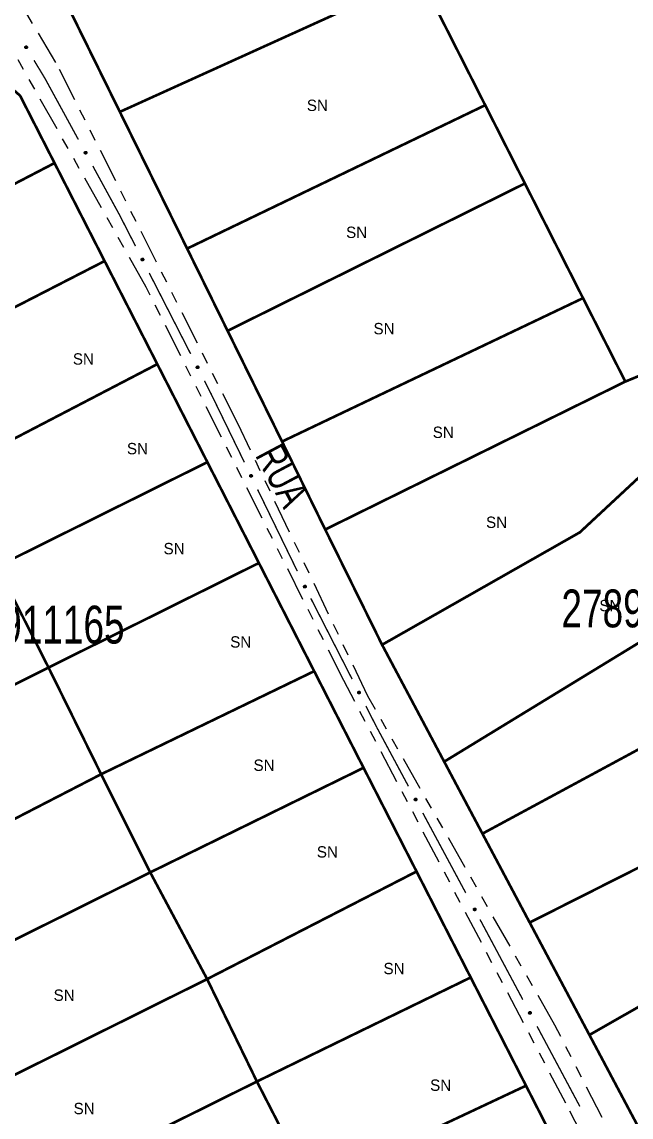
# Model space of a CAD drawing. Extents: x 205807 to 207855, y 4874692 to 4876446.
# Drawn here: x 207350.8 to 207431.4, y 4875365 to 4875509.8 of the extents above; entities that cross this region are included whole.
import ezdxf
from ezdxf.enums import TextEntityAlignment as Align

# ---------------------------------------------------------------- set-up
doc = ezdxf.new("R2010")
doc.units = 0
doc.header["$LTSCALE"] = 1.5
doc.header["$MEASUREMENT"] = 0
doc.linetypes.add('TRACO_25', pattern=[8, 3, -1, 1, -1, 1, -1])
for name, color, linetype in [('CD_MALHA_LOTES', 7, 'CONTINUOUS'), ('CD_TXT_QUADRA', 7, 'CONTINUOUS'), ('RU-QUADRA', 210, 'CONTINUOUS'), ('SV-EIXO-RUA-N-PAV', 6, 'CONTINUOUS'), ('SV-RUA-NAO-PAV', 7, 'CONTINUOUS'), ('SV-TXT-RUA-N-PAV', 7, 'CONTINUOUS'), ('Th_NmrPort', 1, 'CONTINUOUS')]:
    doc.layers.add(name, color=color, linetype=linetype)
doc.styles.add('ARIAL', font='ARIAL.SHX')

msp = doc.modelspace()

# ---------------------------------------------------------------- linework, layer by layer
at = {"layer": 'CD_MALHA_LOTES', "linetype": 'Continuous', "const_width": 0.35, "flags": 128}
for points in [[(207363.764484, 4875497.903642), (207402.098104, 4875515.282747)], [(207403.226387, 4875516.222983), (207412.06542, 4875498.787914)], [(207363.764484, 4875497.903642), (207357.154821, 4875511.333756)], [(207319.487218, 4875491.70187), (207342.299091, 4875503.435773), (207344.367611, 4875503.435773), (207347.75246, 4875502.495537), (207350.573168, 4875500.050923), (207355.128461, 4875491.138142)], [(207372.659542, 4875479.829858), (207363.764484, 4875497.903642)], [(207372.659542, 4875479.829858), (207412.06542, 4875498.787914)], [(207412.06542, 4875498.787914), (207417.312223, 4875488.43855)], [(207327.067267, 4875476.545022), (207355.128461, 4875491.138142)], [(207355.128461, 4875491.138142), (207361.748033, 4875478.186438)], [(207378.007342, 4875468.963712), (207417.312223, 4875488.43855)], [(207417.312223, 4875488.43855), (207424.995466, 4875473.283287)], [(207378.007342, 4875468.963712), (207372.659542, 4875479.829858)], [(207334.025014, 4875463.945859), (207361.748033, 4875478.186438)], [(207361.748033, 4875478.186438), (207368.71306, 4875464.558823)], [(207385.210686, 4875454.327304), (207424.995466, 4875473.283287)], [(207424.995466, 4875473.283287), (207430.587256, 4875462.253434)], [(207385.210686, 4875454.327304), (207378.007342, 4875468.963712)], [(207341.170808, 4875450.218413), (207368.71306, 4875464.558823)], [(207368.71306, 4875464.558823), (207375.334323, 4875451.603811)], [(207430.587256, 4875462.253434), (207433.784058, 4875463.569765)], [(207390.913402, 4875442.698546), (207430.587256, 4875462.253434)], [(207390.913402, 4875442.698546), (207385.210686, 4875454.327304)], [(207398.431183, 4875427.464701), (207424.569745, 4875442.32043), (207437.921097, 4875454.731546)], [(207347.564413, 4875437.807297), (207375.334323, 4875451.603811)], [(207375.334323, 4875451.603811), (207382.146942, 4875438.274395)], [(207406.643737, 4875412.012132), (207464.387436, 4875447.277635)], [(207398.431183, 4875427.464701), (207390.913402, 4875442.698546)], [(207354.334113, 4875424.455945), (207347.564413, 4875437.807297)], [(207354.334113, 4875424.455945), (207382.146942, 4875438.274395)], [(207382.146942, 4875438.274395), (207389.455734, 4875423.974178)], [(207411.69988, 4875402.4986), (207470.679298, 4875434.344363)], [(207406.643737, 4875412.012132), (207398.431183, 4875427.464701)], [(207318.127588, 4875406.350735), (207354.334113, 4875424.455945)], [(207361.291859, 4875410.352405), (207354.334113, 4875424.455945)], [(207361.291859, 4875410.352405), (207389.455734, 4875423.974178)], [(207389.455734, 4875423.974178), (207395.983011, 4875411.203058)], [(207417.944582, 4875390.7487), (207467.632556, 4875415.805774)], [(207367.779488, 4875397.377147), (207395.983011, 4875411.203058)], [(207395.983011, 4875411.203058), (207402.988677, 4875397.495931)], [(207411.69988, 4875402.4986), (207406.643737, 4875412.012132)], [(207325.606317, 4875391.946326), (207361.291859, 4875410.352405)], [(207367.779488, 4875397.377147), (207361.291859, 4875410.352405)], [(207417.944582, 4875390.7487), (207411.69988, 4875402.4986)], [(207425.840514, 4875375.891881), (207474.227493, 4875403.476108)], [(207332.019509, 4875379.594196), (207367.779488, 4875397.377147)], [(207375.301376, 4875383.273607), (207367.779488, 4875397.377147)], [(207375.301376, 4875383.273607), (207402.988677, 4875397.495931)], [(207402.988677, 4875397.495931), (207410.146752, 4875383.490604)], [(207425.840514, 4875375.891881), (207417.944582, 4875390.7487)], [(207381.883029, 4875369.734208), (207410.146752, 4875383.490604)], [(207410.146752, 4875383.490604), (207417.458927, 4875369.183769)], [(207339.38436, 4875365.409122), (207375.301376, 4875383.273607)], [(207381.883029, 4875369.734208), (207375.301376, 4875383.273607)], [(207433.025272, 4875362.37319), (207425.840514, 4875375.891881)], [(207344.684308, 4875351.266326), (207381.883029, 4875369.734208)], [(207389.028823, 4875355.818714), (207381.883029, 4875369.734208)], [(207389.028823, 4875355.818714), (207417.458927, 4875369.183769)], [(207417.458927, 4875369.183769), (207424.19365, 4875356.006762)]]:
    msp.add_lwpolyline(points, dxfattribs=at)
at = {"layer": 'RU-QUADRA', "linetype": 'Continuous', "const_width": 0.18, "flags": 128}
for points in [[(207394.576215, 4875529.19824), (207357.154821, 4875511.333756), (207398.431183, 4875427.464701), (207469.889122, 4875293.010947), (207524.422812, 4875319.713651), (207487.56556, 4875385.154079), (207482.488285, 4875382.145324), (207478.539294, 4875390.419401), (207480.607813, 4875391.547684), (207467.632556, 4875415.805774), (207477.41101, 4875420.506954), (207457.101912, 4875462.253434), (207445.819079, 4875463.569765), (207441.305946, 4875453.039121), (207437.921097, 4875454.731546), (207433.784058, 4875463.569765), (207430.587256, 4875462.253434), (207403.226387, 4875516.222983), (207402.098104, 4875515.282747)], [(207350.573168, 4875500.050923), (207347.75246, 4875502.495537), (207344.367611, 4875503.435773), (207342.299091, 4875503.435773), (207283.440315, 4875473.160172), (207339.38436, 4875365.409122), (207337.503888, 4875364.280839), (207379.626462, 4875287.933672), (207455.22144, 4875295.267513), (207428.706783, 4875345.852212), (207424.19365, 4875356.006762)]]:
    msp.add_lwpolyline(points, close=True, dxfattribs=at)
at = {"layer": 'SV-EIXO-RUA-N-PAV'}
for points in [[(207351.394491, 4875506.615733), (207351.442152, 4875506.604756), (207351.480869, 4875506.585576), (207351.508557, 4875506.560284), (207351.527196, 4875506.531555), (207351.542955, 4875506.500016), (207351.551828, 4875506.464713), (207351.552996, 4875506.423348), (207351.54232, 4875506.375461), (207351.520065, 4875506.33709), (207351.496722, 4875506.308618), (207351.467884, 4875506.287457), (207351.436989, 4875506.272662), (207351.400013, 4875506.264658), (207351.358083, 4875506.263884), (207351.31019, 4875506.275784), (207351.272361, 4875506.294848), (207351.246223, 4875506.320014), (207351.225132, 4875506.349141), (207351.20943, 4875506.381533), (207351.20092, 4875506.416237), (207351.200216, 4875506.458456), (207351.212588, 4875506.50557), (207351.231171, 4875506.543517), (207351.255964, 4875506.570002), (207351.285107, 4875506.59012), (207351.316548, 4875506.60631), (207351.351665, 4875506.616707), (207351.394491, 4875506.615733)], [(207359.257995, 4875492.679685), (207359.305113, 4875492.666576), (207359.342929, 4875492.645674), (207359.369452, 4875492.619164), (207359.386781, 4875492.589625), (207359.401106, 4875492.557409), (207359.408382, 4875492.521743), (207359.407689, 4875492.480368), (207359.394871, 4875492.433009), (207359.370913, 4875492.395678), (207359.346313, 4875492.368284), (207359.316553, 4875492.348441), (207359.285024, 4875492.33505), (207359.247725, 4875492.328717), (207359.205803, 4875492.329829), (207359.158494, 4875492.34387), (207359.121561, 4875492.364616), (207359.09658, 4875492.390932), (207359.076821, 4875492.420977), (207359.06259, 4875492.454042), (207359.05565, 4875492.489095), (207359.056845, 4875492.531302), (207359.071323, 4875492.577813), (207359.091593, 4875492.614885), (207359.117552, 4875492.640229), (207359.14757, 4875492.659016), (207359.179707, 4875492.673777), (207359.215255, 4875492.682583), (207359.257995, 4875492.679685)], [(207366.776273, 4875478.554328), (207366.823024, 4875478.53996), (207366.860266, 4875478.518052), (207366.886068, 4875478.49084), (207366.902599, 4875478.460848), (207366.916054, 4875478.428259), (207366.922372, 4875478.392411), (207366.92057, 4875478.351069), (207366.906486, 4875478.304071), (207366.881536, 4875478.267395), (207366.856211, 4875478.240671), (207366.825929, 4875478.221634), (207366.794052, 4875478.209092), (207366.756598, 4875478.203762), (207366.71472, 4875478.205997), (207366.667804, 4875478.221302), (207366.631441, 4875478.24303), (207366.607174, 4875478.270007), (207366.588228, 4875478.300571), (207366.574889, 4875478.334006), (207366.568891, 4875478.369232), (207366.571217, 4875478.411392), (207366.586937, 4875478.457498), (207366.608194, 4875478.494013), (207366.634823, 4875478.518652), (207366.665334, 4875478.536627), (207366.697855, 4875478.550521), (207366.733627, 4875478.558371), (207366.776273, 4875478.554328)], [(207374.066216, 4875464.311549), (207374.112967, 4875464.297182), (207374.150208, 4875464.275274), (207374.176011, 4875464.248062), (207374.192541, 4875464.218069), (207374.205997, 4875464.185481), (207374.212314, 4875464.149632), (207374.210513, 4875464.108291), (207374.196429, 4875464.061293), (207374.171479, 4875464.024617), (207374.146154, 4875463.997893), (207374.115872, 4875463.978855), (207374.083995, 4875463.966314), (207374.046541, 4875463.960984), (207374.004663, 4875463.963219), (207373.957747, 4875463.978524), (207373.921383, 4875464.000252), (207373.897117, 4875464.027229), (207373.878171, 4875464.057793), (207373.864832, 4875464.091228), (207373.858834, 4875464.126453), (207373.86116, 4875464.168614), (207373.87688, 4875464.214719), (207373.898137, 4875464.251235), (207373.924766, 4875464.275874), (207373.955277, 4875464.293849), (207373.987798, 4875464.307743), (207374.02357, 4875464.315593), (207374.066216, 4875464.311549)], [(207381.138836, 4875449.957811), (207381.185284, 4875449.942493), (207381.222071, 4875449.919829), (207381.247312, 4875449.892096), (207381.263227, 4875449.861773), (207381.276015, 4875449.828916), (207381.281599, 4875449.792946), (207381.278954, 4875449.75165), (207381.263915, 4875449.704949), (207381.238221, 4875449.66879), (207381.212356, 4875449.642589), (207381.181692, 4875449.624173), (207381.149566, 4875449.612285), (207381.11201, 4875449.60772), (207381.070187, 4875449.610809), (207381.023593, 4875449.627069), (207380.98768, 4875449.649535), (207380.96397, 4875449.677001), (207380.945651, 4875449.707946), (207380.932998, 4875449.741646), (207380.927719, 4875449.776986), (207380.930906, 4875449.81909), (207380.947563, 4875449.864866), (207380.969561, 4875449.90094), (207380.996687, 4875449.92503), (207381.027559, 4875449.942379), (207381.060357, 4875449.955606), (207381.096282, 4875449.962725), (207381.138836, 4875449.957811)], [(207388.253291, 4875435.322602), (207388.300036, 4875435.308214), (207388.337268, 4875435.28629), (207388.363058, 4875435.259066), (207388.379575, 4875435.229067), (207388.393017, 4875435.196472), (207388.399318, 4875435.160621), (207388.397498, 4875435.11928), (207388.383394, 4875435.072288), (207388.358428, 4875435.035623), (207388.333091, 4875435.008911), (207388.302801, 4875434.989886), (207388.270918, 4875434.977359), (207388.233461, 4875434.972045), (207388.191585, 4875434.974299), (207388.144676, 4875434.989624), (207388.108322, 4875435.011369), (207388.084067, 4875435.038356), (207388.065134, 4875435.068929), (207388.05181, 4875435.102369), (207388.045828, 4875435.137598), (207388.048173, 4875435.179757), (207388.063912, 4875435.225856), (207388.085186, 4875435.262362), (207388.111825, 4875435.286989), (207388.142344, 4875435.304951), (207388.174872, 4875435.31883), (207388.210647, 4875435.326665), (207388.253291, 4875435.322602)], [(207395.41177, 4875421.321459), (207395.458514, 4875421.307071), (207395.495746, 4875421.285147), (207395.521537, 4875421.257923), (207395.538054, 4875421.227924), (207395.551496, 4875421.195329), (207395.557797, 4875421.159478), (207395.555977, 4875421.118137), (207395.541873, 4875421.071145), (207395.516907, 4875421.034481), (207395.49157, 4875421.007768), (207395.46128, 4875420.988743), (207395.429397, 4875420.976216), (207395.39194, 4875420.970902), (207395.350063, 4875420.973156), (207395.303154, 4875420.988481), (207395.2668, 4875421.010226), (207395.242546, 4875421.037213), (207395.223613, 4875421.067786), (207395.210289, 4875421.101226), (207395.204306, 4875421.136455), (207395.206651, 4875421.178614), (207395.222391, 4875421.224713), (207395.243665, 4875421.261219), (207395.270304, 4875421.285846), (207395.300823, 4875421.303808), (207395.333351, 4875421.317687), (207395.369126, 4875421.325522), (207395.41177, 4875421.321459)], [(207402.890785, 4875407.180465), (207402.937816, 4875407.167044), (207402.975492, 4875407.145893), (207403.001839, 4875407.119206), (207403.018971, 4875407.089554), (207403.033082, 4875407.057244), (207403.040121, 4875407.02153), (207403.039154, 4875406.98016), (207403.026022, 4875406.932887), (207403.001817, 4875406.895716), (207402.977036, 4875406.868486), (207402.947145, 4875406.848841), (207402.915528, 4875406.835659), (207402.878188, 4875406.829574), (207402.836274, 4875406.830963), (207402.789059, 4875406.845319), (207402.752264, 4875406.866309), (207402.727458, 4875406.89279), (207402.707899, 4875406.922966), (207402.693888, 4875406.956124), (207402.68718, 4875406.991222), (207402.688655, 4875407.033421), (207402.703441, 4875407.079834), (207402.723957, 4875407.116771), (207402.750084, 4875407.141942), (207402.780225, 4875407.16053), (207402.81246, 4875407.175077), (207402.848066, 4875407.183648), (207402.890785, 4875407.180465)], [(207410.698255, 4875392.6577), (207410.74525, 4875392.644154), (207410.782869, 4875392.622902), (207410.809145, 4875392.596146), (207410.826198, 4875392.566448), (207410.840223, 4875392.5341), (207410.847167, 4875392.498367), (207410.84609, 4875392.457001), (207410.832832, 4875392.409763), (207410.808528, 4875392.372656), (207410.783675, 4875392.345492), (207410.753732, 4875392.325927), (207410.722079, 4875392.312829), (207410.684724, 4875392.306843), (207410.642813, 4875392.308344), (207410.595636, 4875392.322825), (207410.558898, 4875392.343913), (207410.534163, 4875392.37046), (207410.514684, 4875392.400688), (207410.500761, 4875392.433884), (207410.494147, 4875392.468999), (207410.495734, 4875392.511194), (207410.510644, 4875392.557568), (207410.531258, 4875392.59445), (207410.557451, 4875392.619552), (207410.587642, 4875392.638059), (207410.619915, 4875392.65252), (207410.655544, 4875392.660996), (207410.698255, 4875392.6577)], [(207418.006629, 4875378.975356), (207418.053624, 4875378.96181), (207418.091244, 4875378.940557), (207418.117519, 4875378.913801), (207418.134572, 4875378.884103), (207418.148597, 4875378.851756), (207418.155541, 4875378.816023), (207418.154464, 4875378.774656), (207418.141206, 4875378.727418), (207418.116902, 4875378.690311), (207418.092049, 4875378.663148), (207418.062106, 4875378.643583), (207418.030453, 4875378.630485), (207417.993098, 4875378.624499), (207417.951187, 4875378.626), (207417.90401, 4875378.640481), (207417.867272, 4875378.661569), (207417.842537, 4875378.688116), (207417.823058, 4875378.718344), (207417.809135, 4875378.75154), (207417.802521, 4875378.786655), (207417.804108, 4875378.828849), (207417.819018, 4875378.875223), (207417.839632, 4875378.912106), (207417.865825, 4875378.937207), (207417.896016, 4875378.955715), (207417.928289, 4875378.970176), (207417.963918, 4875378.978652), (207418.006629, 4875378.975356)]]:
    msp.add_lwpolyline(points, close=True, dxfattribs=at)
for points in [[(207351.255964, 4875506.570002), (207351.467884, 4875506.287457)], [(207351.271513, 4875506.577616), (207351.479157, 4875506.298187)], [(207351.285107, 4875506.59012), (207351.496722, 4875506.308618)], [(207351.303727, 4875506.595544), (207351.50734, 4875506.328033)], [(207351.316548, 4875506.60631), (207351.520065, 4875506.33709)], [(207351.336437, 4875506.60739), (207351.529194, 4875506.360424)], [(207351.351665, 4875506.616707), (207351.54232, 4875506.375461)], [(207351.371976, 4875506.614569), (207351.544222, 4875506.401444)], [(207351.394491, 4875506.615733), (207351.552996, 4875506.423348)], [(207351.420209, 4875506.608699), (207351.548218, 4875506.450137)], [(207351.442152, 4875506.604756), (207351.551828, 4875506.464713)], [(207351.46427, 4875506.593917), (207351.541959, 4875506.489424)], [(207351.480869, 4875506.585576), (207351.542955, 4875506.500016)], [(207351.200216, 4875506.458456), (207351.358083, 4875506.263884)], [(207351.20092, 4875506.416237), (207351.31019, 4875506.275784)], [(207351.205457, 4875506.43387), (207351.329718, 4875506.276228)], [(207351.207968, 4875506.395503), (207351.287532, 4875506.290549)], [(207351.20943, 4875506.381533), (207351.272361, 4875506.294848)], [(207351.209701, 4875506.479522), (207351.377032, 4875506.266609)], [(207351.212588, 4875506.50557), (207351.400013, 4875506.264658)], [(207351.222148, 4875506.522168), (207351.415152, 4875506.272161)], [(207351.231171, 4875506.543517), (207351.436989, 4875506.272662)], [(207351.244709, 4875506.553393), (207351.450443, 4875506.282381)], [(207359.05565, 4875492.489095), (207359.158494, 4875492.34387)], [(207359.056845, 4875492.531302), (207359.205803, 4875492.329829)], [(207359.060975, 4875492.506506), (207359.178022, 4875492.343436)], [(207359.061758, 4875492.468064), (207359.136522, 4875492.359639)], [(207359.06259, 4875492.454042), (207359.121561, 4875492.364616)], [(207359.067267, 4875492.551921), (207359.224856, 4875492.331699)], [(207359.071323, 4875492.577813), (207359.247725, 4875492.328717)], [(207359.081619, 4875492.593964), (207359.263187, 4875492.335532)], [(207359.091593, 4875492.614885), (207359.285024, 4875492.33505)], [(207359.105561, 4875492.624143), (207359.298902, 4875492.344154)], [(207359.117552, 4875492.640229), (207359.316553, 4875492.348441)], [(207359.133427, 4875492.647136), (207359.328297, 4875492.358654)], [(207359.14757, 4875492.659016), (207359.346313, 4875492.368284)], [(207359.166415, 4875492.663598), (207359.357794, 4875492.387202)], [(207359.179707, 4875492.673777), (207359.370913, 4875492.395678)], [(207359.199624, 4875492.673961), (207359.381082, 4875492.418578)], [(207359.215255, 4875492.682583), (207359.394871, 4875492.433009)], [(207359.23545, 4875492.679534), (207359.39794, 4875492.45888)], [(207359.257995, 4875492.679685), (207359.407689, 4875492.480368)], [(207359.28337, 4875492.671501), (207359.404121, 4875492.507344)], [(207359.305113, 4875492.666576), (207359.408382, 4875492.521743)], [(207359.326722, 4875492.654754), (207359.399635, 4875492.546873)], [(207359.342929, 4875492.645674), (207359.401106, 4875492.557409)], [(207366.568891, 4875478.369232), (207366.667804, 4875478.221302)], [(207366.571217, 4875478.411392), (207366.71472, 4875478.205997)], [(207366.574433, 4875478.348045), (207366.646264, 4875478.237654)], [(207366.574681, 4875478.386494), (207366.687314, 4875478.220344)], [(207366.574889, 4875478.334006), (207366.631441, 4875478.24303)], [(207366.582188, 4875478.431724), (207366.733816, 4875478.207356)], [(207366.586937, 4875478.457498), (207366.756598, 4875478.203762)], [(207366.597663, 4875478.473367), (207366.772236, 4875478.210159)], [(207366.608194, 4875478.494013), (207366.794052, 4875478.209092)], [(207366.622405, 4875478.502893), (207366.808169, 4875478.217821)], [(207366.634823, 4875478.518652), (207366.825929, 4875478.221634)], [(207366.650878, 4875478.52513), (207366.837943, 4875478.231527)], [(207366.665334, 4875478.536627), (207366.856211, 4875478.240671)], [(207366.684295, 4875478.540702), (207366.868195, 4875478.259274)], [(207366.697855, 4875478.550521), (207366.881536, 4875478.267395)], [(207366.717771, 4875478.550171), (207366.892315, 4875478.290014)], [(207366.733627, 4875478.558371), (207366.906486, 4875478.304071)], [(207366.753732, 4875478.554782), (207366.910248, 4875478.32985)], [(207366.776273, 4875478.554328), (207366.92057, 4875478.351069)], [(207366.80142, 4875478.545467), (207366.917726, 4875478.378131)], [(207366.823024, 4875478.53996), (207366.922372, 4875478.392411)], [(207366.844307, 4875478.527563), (207366.914301, 4875478.417766)], [(207366.860266, 4875478.518052), (207366.916054, 4875478.428259)], [(207373.858834, 4875464.126453), (207373.957747, 4875463.978524)], [(207373.86116, 4875464.168614), (207374.004663, 4875463.963219)], [(207373.864376, 4875464.105267), (207373.936206, 4875463.994876)], [(207373.864624, 4875464.143715), (207373.977257, 4875463.977565)], [(207373.864832, 4875464.091228), (207373.921383, 4875464.000252)], [(207373.872131, 4875464.188945), (207374.023759, 4875463.964578)], [(207373.87688, 4875464.214719), (207374.046541, 4875463.960984)], [(207373.887606, 4875464.230589), (207374.062179, 4875463.967381)], [(207373.898137, 4875464.251235), (207374.083995, 4875463.966314)], [(207373.912348, 4875464.260114), (207374.098112, 4875463.975043)], [(207373.924766, 4875464.275874), (207374.115872, 4875463.978855)], [(207373.940821, 4875464.282352), (207374.127886, 4875463.988749)], [(207373.955277, 4875464.293849), (207374.146154, 4875463.997893)], [(207373.974238, 4875464.297924), (207374.158137, 4875464.016496)], [(207373.987798, 4875464.307743), (207374.171479, 4875464.024617)], [(207374.007713, 4875464.307393), (207374.182258, 4875464.047236)], [(207374.02357, 4875464.315593), (207374.196429, 4875464.061293)], [(207374.043675, 4875464.312004), (207374.200191, 4875464.087072)], [(207374.066216, 4875464.311549), (207374.210513, 4875464.108291)], [(207374.091363, 4875464.302689), (207374.207669, 4875464.135353)], [(207374.112967, 4875464.297182), (207374.212314, 4875464.149632)], [(207374.13425, 4875464.284785), (207374.204244, 4875464.174988)], [(207374.150208, 4875464.275274), (207374.205997, 4875464.185481)], [(207380.927719, 4875449.776986), (207381.023593, 4875449.627069)], [(207380.930906, 4875449.81909), (207381.070187, 4875449.610809)], [(207380.932828, 4875449.755691), (207381.00239, 4875449.643858)], [(207380.932998, 4875449.741646), (207380.98768, 4875449.649535)], [(207380.933861, 4875449.794127), (207381.043079, 4875449.625713)], [(207380.94229, 4875449.839194), (207381.089307, 4875449.611779)], [(207380.947563, 4875449.864866), (207381.11201, 4875449.60772)], [(207380.958611, 4875449.880513), (207381.127776, 4875449.613797)], [(207380.969561, 4875449.90094), (207381.149566, 4875449.612285)], [(207380.98395, 4875449.909528), (207381.163858, 4875449.620724)], [(207380.996687, 4875449.92503), (207381.181692, 4875449.624173)], [(207381.012871, 4875449.931179), (207381.193905, 4875449.633819)], [(207381.027559, 4875449.942379), (207381.212356, 4875449.642589)], [(207381.0466, 4875449.946066), (207381.224716, 4875449.660943)], [(207381.060357, 4875449.955606), (207381.238221, 4875449.66879)], [(207381.080261, 4875449.95485), (207381.24946, 4875449.691185)], [(207381.096282, 4875449.962725), (207381.263915, 4875449.704949)], [(207381.116309, 4875449.958725), (207381.268201, 4875449.730646)], [(207381.138836, 4875449.957811), (207381.278954, 4875449.75165)], [(207381.163797, 4875449.948439), (207381.276664, 4875449.778765)], [(207381.185284, 4875449.942493), (207381.281599, 4875449.792946)], [(207381.20631, 4875449.929664), (207381.274048, 4875449.818461)], [(207381.222071, 4875449.919829), (207381.276015, 4875449.828916)], [(207388.045828, 4875435.137598), (207388.144676, 4875434.989624)], [(207388.048173, 4875435.179757), (207388.191585, 4875434.974299)], [(207388.05136, 4875435.116408), (207388.123142, 4875435.005986)], [(207388.051625, 4875435.154857), (207388.164185, 4875434.988658)], [(207388.05181, 4875435.102369), (207388.108322, 4875435.011369)], [(207388.059153, 4875435.200084), (207388.210682, 4875434.975649)], [(207388.063912, 4875435.225856), (207388.233461, 4875434.972045)], [(207388.074645, 4875435.24172), (207388.249103, 4875434.978436)], [(207388.085186, 4875435.262362), (207388.270918, 4875434.977359)], [(207388.099401, 4875435.271235), (207388.285039, 4875434.986081)], [(207388.111825, 4875435.286989), (207388.302801, 4875434.989886)], [(207388.127883, 4875435.29346), (207388.314819, 4875434.999775)], [(207388.142344, 4875435.304951), (207388.333091, 4875435.008911)], [(207388.161308, 4875435.309017), (207388.345083, 4875435.027508)], [(207388.174872, 4875435.31883), (207388.358428, 4875435.035623)], [(207388.194787, 4875435.318471), (207388.369217, 4875435.058238)], [(207388.210647, 4875435.326665), (207388.383394, 4875435.072288)], [(207388.230751, 4875435.323066), (207388.387167, 4875435.098066)], [(207388.253291, 4875435.322602), (207388.397498, 4875435.11928)], [(207388.278435, 4875435.31373), (207388.394667, 4875435.146343)], [(207388.300036, 4875435.308214), (207388.399318, 4875435.160621)], [(207388.321314, 4875435.295808), (207388.391259, 4875435.18598)], [(207388.337268, 4875435.28629), (207388.393017, 4875435.196472)], [(207395.206651, 4875421.178614), (207395.350063, 4875420.973156)], [(207395.210104, 4875421.153714), (207395.322664, 4875420.987515)], [(207395.217631, 4875421.198941), (207395.36916, 4875420.974507)], [(207395.222391, 4875421.224713), (207395.39194, 4875420.970902)], [(207395.233124, 4875421.240578), (207395.407581, 4875420.977293)], [(207395.243665, 4875421.261219), (207395.429397, 4875420.976216)], [(207395.257879, 4875421.270092), (207395.443518, 4875420.984939)], [(207395.270304, 4875421.285846), (207395.46128, 4875420.988743)], [(207395.286362, 4875421.292317), (207395.473298, 4875420.998632)], [(207395.300823, 4875421.303808), (207395.49157, 4875421.007768)], [(207395.319786, 4875421.307874), (207395.503561, 4875421.026365)], [(207395.333351, 4875421.317687), (207395.516907, 4875421.034481)], [(207395.353266, 4875421.317329), (207395.527696, 4875421.057095)], [(207395.369126, 4875421.325522), (207395.541873, 4875421.071145)], [(207395.38923, 4875421.321923), (207395.545646, 4875421.096923)], [(207395.41177, 4875421.321459), (207395.555977, 4875421.118137)], [(207395.436913, 4875421.312588), (207395.553145, 4875421.1452)], [(207395.458514, 4875421.307071), (207395.557797, 4875421.159478)], [(207395.479792, 4875421.294665), (207395.549738, 4875421.184837)], [(207395.495746, 4875421.285147), (207395.551496, 4875421.195329)], [(207395.204306, 4875421.136455), (207395.303154, 4875420.988481)], [(207395.209839, 4875421.115266), (207395.281621, 4875421.004843)], [(207395.210289, 4875421.101226), (207395.2668, 4875421.010226)], [(207402.68718, 4875406.991222), (207402.789059, 4875406.845319)], [(207402.688655, 4875407.033421), (207402.836274, 4875406.830963)], [(207402.692621, 4875407.008597), (207402.808584, 4875406.844754)], [(207402.693149, 4875406.970151), (207402.767192, 4875406.861233)], [(207402.693888, 4875406.956124), (207402.752264, 4875406.866309)], [(207402.699214, 4875407.05397), (207402.855339, 4875406.832708)], [(207402.703441, 4875407.079834), (207402.878188, 4875406.829574)], [(207402.713845, 4875407.095917), (207402.893694, 4875406.836286)], [(207402.723957, 4875407.116771), (207402.915528, 4875406.835659)], [(207402.737986, 4875407.125936), (207402.929466, 4875406.844671)], [(207402.750084, 4875407.141942), (207402.947145, 4875406.848841)], [(207402.766004, 4875407.148744), (207402.958956, 4875406.858975)], [(207402.780225, 4875407.16053), (207402.977036, 4875406.868486)], [(207402.799101, 4875407.164986), (207402.988642, 4875406.887327)], [(207402.81246, 4875407.175077), (207403.001817, 4875406.895716)], [(207402.832378, 4875407.175129), (207403.012137, 4875406.918548)], [(207402.848066, 4875407.183648), (207403.026022, 4875406.932887)], [(207402.86824, 4875407.180465), (207403.029262, 4875406.958737)], [(207402.890785, 4875407.180465), (207403.039154, 4875406.98016)], [(207402.916106, 4875407.172114), (207403.035765, 4875407.007159)], [(207402.937816, 4875407.167044), (207403.040121, 4875407.02153)], [(207402.959345, 4875407.155079), (207403.031541, 4875407.046717)], [(207402.975492, 4875407.145893), (207403.033082, 4875407.057244)], [(207410.494147, 4875392.468999), (207410.595636, 4875392.322825)], [(207410.495734, 4875392.511194), (207410.642813, 4875392.308344)], [(207410.499634, 4875392.48636), (207410.61516, 4875392.322209)], [(207410.500059, 4875392.447913), (207410.573813, 4875392.338798)], [(207410.500761, 4875392.433884), (207410.558898, 4875392.343913)], [(207410.506347, 4875392.531715), (207410.661883, 4875392.310038)], [(207410.510644, 4875392.557568), (207410.684724, 4875392.306843)], [(207410.52109, 4875392.573623), (207410.700248, 4875392.313514)], [(207410.531258, 4875392.59445), (207410.722079, 4875392.312829)], [(207410.545311, 4875392.603577), (207410.736041, 4875392.321804)], [(207410.557451, 4875392.619552), (207410.753732, 4875392.325927)], [(207410.57339, 4875392.626311), (207410.76557, 4875392.33603)], [(207410.587642, 4875392.638059), (207410.783675, 4875392.345492)], [(207410.60653, 4875392.642465), (207410.795331, 4875392.364302)], [(207410.619915, 4875392.65252), (207410.808528, 4875392.372656)], [(207410.639834, 4875392.652519), (207410.818909, 4875392.39546)], [(207410.655544, 4875392.660996), (207410.832832, 4875392.409763)], [(207410.675709, 4875392.657759), (207410.836141, 4875392.435604)], [(207410.698255, 4875392.6577), (207410.84609, 4875392.457001)], [(207410.723553, 4875392.649281), (207410.842773, 4875392.484009)], [(207410.74525, 4875392.644154), (207410.847167, 4875392.498367)], [(207410.766747, 4875392.632132), (207410.838654, 4875392.523577)], [(207410.782869, 4875392.622902), (207410.840223, 4875392.5341)], [(207417.802521, 4875378.786655), (207417.90401, 4875378.640481)], [(207417.804108, 4875378.828849), (207417.951187, 4875378.626)], [(207417.808008, 4875378.804016), (207417.923534, 4875378.639864)], [(207417.808433, 4875378.765569), (207417.882187, 4875378.656453)], [(207417.809135, 4875378.75154), (207417.867272, 4875378.661569)], [(207417.814721, 4875378.84937), (207417.970257, 4875378.627694)], [(207417.819018, 4875378.875223), (207417.993098, 4875378.624499)], [(207417.829464, 4875378.891278), (207418.008622, 4875378.631169)], [(207417.839632, 4875378.912106), (207418.030453, 4875378.630485)], [(207417.853685, 4875378.921233), (207418.044415, 4875378.639459)], [(207417.865825, 4875378.937207), (207418.062106, 4875378.643583)], [(207417.881764, 4875378.943966), (207418.073944, 4875378.653685)], [(207417.896016, 4875378.955715), (207418.092049, 4875378.663148)], [(207417.914904, 4875378.960121), (207418.103705, 4875378.681958)], [(207417.928289, 4875378.970176), (207418.116902, 4875378.690311)], [(207417.948208, 4875378.970175), (207418.127283, 4875378.713116)], [(207417.963918, 4875378.978652), (207418.141206, 4875378.727418)], [(207417.984083, 4875378.975415), (207418.144515, 4875378.75326)], [(207418.006629, 4875378.975356), (207418.154464, 4875378.774656)], [(207418.031927, 4875378.966937), (207418.151147, 4875378.801664)], [(207418.053624, 4875378.96181), (207418.155541, 4875378.816023)], [(207418.075121, 4875378.949787), (207418.147028, 4875378.841233)], [(207418.091244, 4875378.940557), (207418.148597, 4875378.851756)]]:
    msp.add_lwpolyline(points, dxfattribs=at)
at = {"layer": 'SV-EIXO-RUA-N-PAV', "const_width": 0.18}
for points in [[(207352.411424, 4875504.725407), (207353.448027, 4875503.015011)], [(207353.448027, 4875503.015011), (207353.851288, 4875502.349631)], [(207353.851288, 4875502.349631), (207358.271603, 4875494.256096)], [(207360.188904, 4875490.745546), (207363.544179, 4875484.602084)], [(207363.544179, 4875484.602084), (207363.75079, 4875484.223782)], [(207363.75079, 4875484.223782), (207365.832503, 4875480.156619)], [(207367.654989, 4875476.595925), (207373.122446, 4875465.913841)], [(207374.944932, 4875462.353147), (207375.400553, 4875461.462973)], [(207375.400553, 4875461.462973), (207375.811451, 4875460.660179)], [(207375.811451, 4875460.660179), (207380.227965, 4875451.579031)], [(207381.977399, 4875447.981882), (207387.225698, 4875437.190434)], [(207389.005959, 4875433.60866), (207394.468707, 4875422.924167)], [(207396.289623, 4875419.362669), (207397.65531, 4875416.691546)], [(207397.65531, 4875416.691546), (207397.701899, 4875416.600423)], [(207397.701899, 4875416.600423), (207401.914873, 4875408.763385)], [(207403.808843, 4875405.240194), (207409.490753, 4875394.67062)], [(207411.381176, 4875391.145528), (207417.034933, 4875380.560868)], [(207418.919519, 4875377.032648), (207424.573276, 4875366.447988)]]:
    msp.add_lwpolyline(points, dxfattribs=at)
at = {"layer": 'SV-RUA-NAO-PAV', "linetype": 'TRACO_25'}
for points in [[(207459.335405, 4875304.562821, 6.525811), (207443.878094, 4875332.919047, 7.651882), (207421.281726, 4875377.177031, 8.002214), (207396.533178, 4875420.687753, 8.452643), (207379.407239, 4875456.617852, 8.077286), (207355.313404, 4875504.451108, 7.852072), (207348.121998, 4875516.444697, 7.701929), (207335.573334, 4875537.010564, 7.701929), (207326.780369, 4875555.876576, 7.701929), (207319.678359, 4875569.57331, 7.701929), (207314.436399, 4875580.733612, 7.701929), (207309.143791, 4875589.70866, 7.701929), (207301.90747, 4875603.89035, 5.428475)], [(207457.132722, 4875303.340807, 6.525811), (207441.87369, 4875329.822556, 7.351596), (207422.722484, 4875366.854512, 7.651882), (207393.358082, 4875422.740536, 8.327524), (207367.242022, 4875474.749421, 8.002214), (207349.835904, 4875505.63185, 8.052262), (207347.010151, 4875506.784596, 8.027239), (207344.133426, 4875506.987778, 7.952167), (207339.629328, 4875505.893323, 7.827048), (207304.012851, 4875488.065832, 7.351596), (207276.129732, 4875473.453286, 6.876144), (207274.377276, 4875472.155791, 6.876144), (207274.375718, 4875470.581421, 6.876144), (207274.849651, 4875469.181441, 6.876144), (207290.310177, 4875444.073916, 7.126382), (207295.244455, 4875434.76641, 7.251501), (207321.049707, 4875387.386652, 7.426668), (207331.884883, 4875365.058265, 7.226477), (207348.166535, 4875335.476593, 6.025335)]]:
    msp.add_polyline3d(points, dxfattribs=at)

# ---------------------------------------------------------------- texts
at = {"layer": 'CD_TXT_QUADRA', "style": 'ARIAL', "width": 0.7}
for s, p in [('278911176', (207422.145074, 4875429.769689)), ('278911165', (207339.921671, 4875427.627059))]:
    msp.add_text(s, height=5, dxfattribs=at).set_placement(p)
at = {"layer": 'SV-TXT-RUA-N-PAV', "style": 'ARIAL', "width": 0.7}
msp.add_text('RUA', height=4, rotation=298, dxfattribs=at).set_placement((207381.585191, 4875452.529852))
at = {"layer": 'Th_NmrPort', "color": 1}
for p in [(207388.485748, 4875498.769356), (207393.67551, 4875481.9839), (207397.296473, 4875469.253428), (207357.551539, 4875465.243523), (207405.129452, 4875455.551726), (207364.696792, 4875453.394124), (207412.178032, 4875443.657248), (207369.54269, 4875440.178037), (207427.156264, 4875432.643842), (207378.353415, 4875427.843022), (207381.437168, 4875411.543181), (207389.807357, 4875400.089239), (207398.618082, 4875384.670471), (207355.004994, 4875381.146181), (207404.785589, 4875369.251703), (207357.648212, 4875366.167949)]:
    msp.add_text('SN', height=1.5, dxfattribs=at).set_placement(p, align=Align.MIDDLE_LEFT)

doc.saveas('drawing.dxf')
